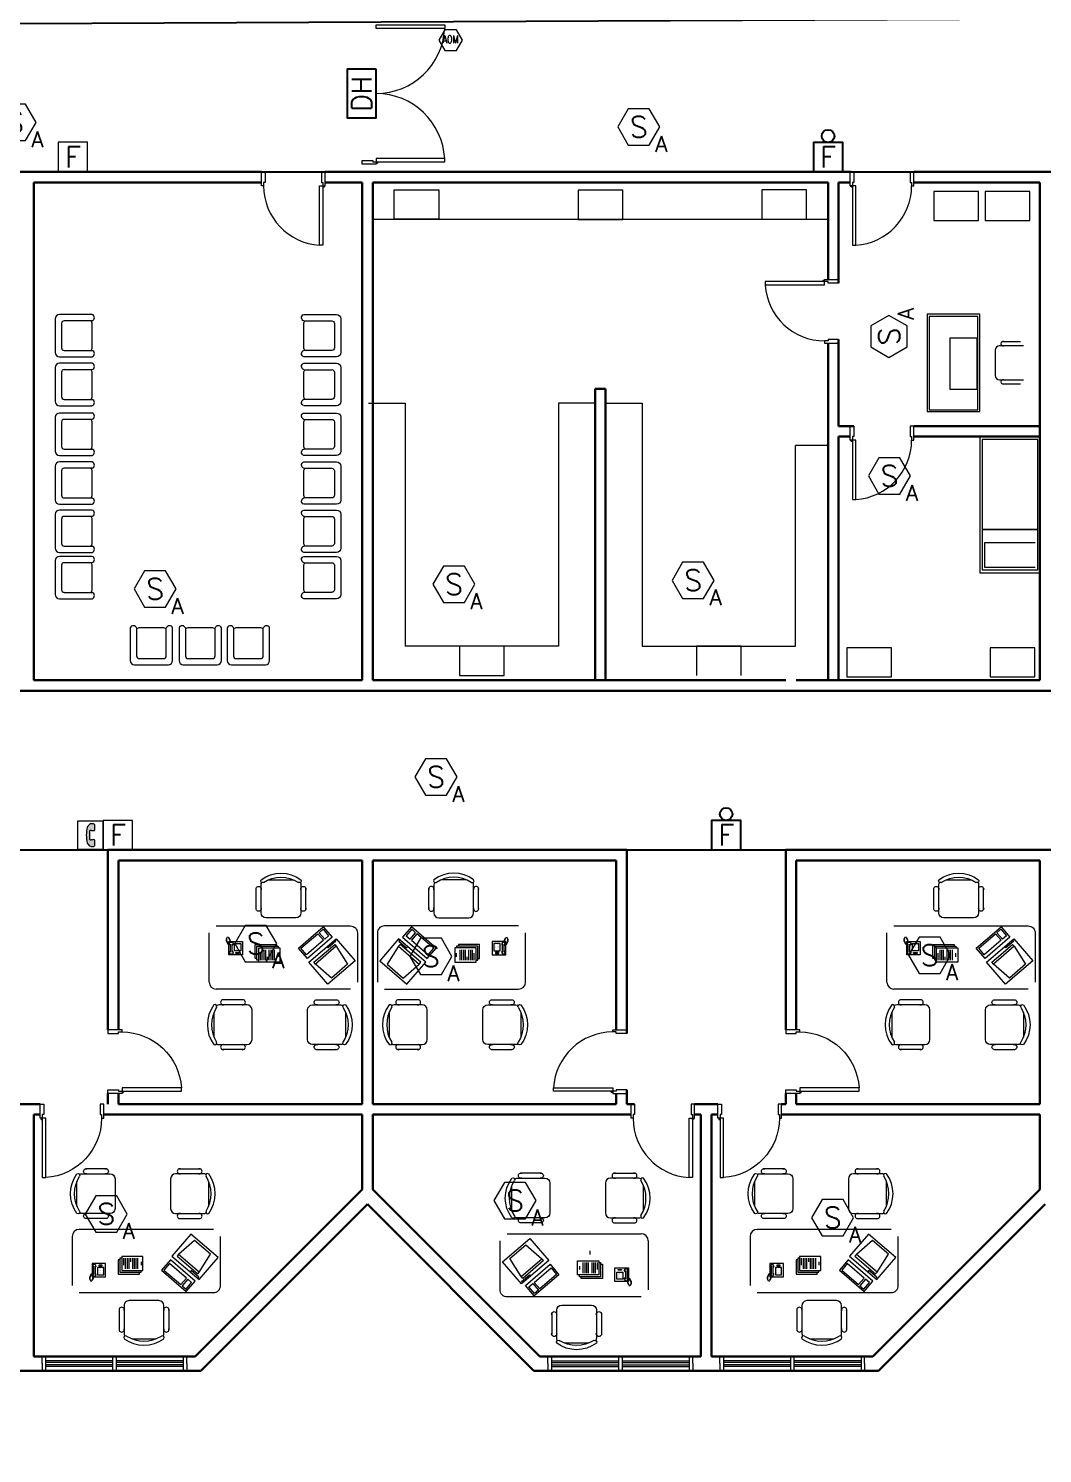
# Model space of a CAD drawing. Extents: x -15 to 256, y 0 to 403.
# Drawn here: x 60.6 to 74.96, y 337.73 to 357.9 of the extents above; entities that cross this region are included whole.
import ezdxf
from ezdxf.enums import TextEntityAlignment as Align

# ---------------------------------------------------------------- set-up
doc = ezdxf.new("R2010")
doc.units = 0
doc.header["$LTSCALE"] = 0.15
doc.layers.get('0').update_dxf_attribs({"color": 252})
for name, color, linetype in [('0 ARCH', 252, 'Continuous'), ('0 fire alarm', 252, 'Continuous'), ('0 public aadress', 252, 'Continuous'), ('0 sockets', 252, 'Continuous')]:
    doc.layers.add(name, color=color, linetype=linetype)
for name, color, linetype, lineweight in [('anal', 252, 'Continuous', 20), ('DOOR', 252, 'Continuous', 20), ('FUR', 252, 'Continuous', 9), ('sofa', 252, 'Continuous', 9), ('T-FIRE-B', 4, 'Continuous', 0), ('T-TEXT', 2, 'Continuous', 0), ('wall', 252, 'Continuous', 30)]:
    doc.layers.add(name, color=color, linetype=linetype, lineweight=lineweight)
doc.styles.add('ROMANS', font='ROMANS.shx', dxfattribs={"width": 0.8})
doc.styles.add('TEXT-NFP', font='simplex.shx')

# ---------------------------------------------------------------- blocks, each defined once
blk = doc.blocks.new('CHAIR7')
for p, q in [((0, 9), (0, -9)), ((20, 12), (3, 12)), ((5.12, 15.04), (17.88, 15.04)), ((23, -7.44), (23, 7.44)), ((3, -12), (20, -12)), ((5.12, -15), (17.88, -15))]:
    blk.add_line(p, q)
for centre, radius, start, end in [((3, 9), 3, 90, 180), ((5.56, 13.54), 1.56, 73.7398, 286.2602), ((17.44, 13.54), 1.56, 253.7398, 106.2602), ((20, 9), 3, 62.41556, 90), ((22.34, 11.12), 1.1, 53.30994, 212.02741), ((4.82, 0), 19.64, 327.57575, 32.42425), ((7, 0), 20, 323.1301, 36.8699), ((3, -9), 3, 180, 270), ((5.56, -13.5), 1.56, 73.7398, 286.2602), ((17.44, -13.5), 1.56, 253.7398, 106.2602), ((20, -9), 3, 270, 297.58444), ((22.34, -11.12), 1.1, 147.97259, 306.69006)]:
    blk.add_arc(centre, radius, start, end)
blk = doc.blocks.new('RECTANG')
for p, q in [((1, 1), (0, 1)), ((0, 1), (0, 0)), ((1, 0), (1, 1)), ((0, 0), (1, 0))]:
    blk.add_line(p, q)
blk = doc.blocks.new('FNPHONE')
for p, q in [((-9.1, 0.22), (-9.7, 0.02)), ((-8.9, 0.62), (-9.5, 0.42)), ((-8.7, 1.02), (-9.3, 0.82)), ((-8.5, 1.42), (-9.1, 1.22)), ((-8.3, 1.82), (-8.9, 1.62)), ((-7.14, 0.56), (-7.5, -0.58)), ((-7.29, 6.54), (-7.29, 1.54)), ((-6.29, 6.54), (-6.29, 1.54)), ((-3.87, 4.85), (-3.87, 4.85)), ((-3.87, 3.91), (-3.87, 3.91)), ((-3.87, 2.97), (-3.87, 2.97)), ((-3.87, 2.03), (-3.87, 2.03)), ((-2.94, 4.85), (-2.94, 4.85)), ((-2.94, 3.91), (-2.94, 3.91)), ((-2.94, 2.97), (-2.94, 2.97)), ((-2.94, 2.03), (-2.94, 2.03)), ((-2, 4.85), (-2, 4.85)), ((-2, 3.91), (-2, 3.91)), ((-2, 2.97), (-2, 2.97)), ((-2, 2.03), (-2, 2.03)), ((-9.3, -0.18), (-9.9, -0.38)), ((-9.3, -0.58), (-9.9, -0.78)), ((-9.3, -0.98), (-9.9, -1.18)), ((-9.3, -1.38), (-9.9, -1.58)), ((-9.1, -1.78), (-9.7, -1.98)), ((-8.9, -2.18), (-9.5, -2.38)), ((-8.43, -2.46), (-9.03, -2.66)), ((-7.9, -1.98), (-8.5, -2.18)), ((-7.7, -1.58), (-8.3, -1.78)), ((-7.5, -1.18), (-8.1, -1.38)), ((-7.3, -0.78), (-7.9, -0.98))]:
    blk.add_line(p, q)
for centre, start, end in [((-6.79, 6.54), 298.49146, 241.50854), ((-6.79, 1.54), 118.49146, 61.50854)]:
    blk.add_arc(centre, 1.05, start, end)
for p, xscale, yscale, zscale in [((-8.21, 0), 8.20528234483245, 8.104073169521023, 8.20528234483245), ((-4.81, 1.25), 3.75, 4.375, 3.75), ((-4.03, 6.72), 2.03125, 0.46875, 2.03125)]:
    blk.add_blockref('RECTANG', p, dxfattribs=dict(xscale=xscale, yscale=yscale, zscale=zscale))
blk = doc.blocks.new('IBMAT', base_point=(61, 306))
for p, q in [((75, 307), (75, 306)), ((81, 307), (75, 307)), ((81, 306), (81, 307))]:
    blk.add_line(p, q)
at = {"xscale": 21, "yscale": 17, "zscale": 21}
blk.add_blockref('RECTANG', (61, 306), dxfattribs=at)
blk = doc.blocks.new('KEYBOARD', base_point=(60, 294))
for p, xscale, yscale, zscale in [((60, 294), 19, 8, 19), ((61, 295), 13, 5, 13), ((75, 295), 3, 5, 3)]:
    blk.add_blockref('RECTANG', p, dxfattribs=dict(xscale=xscale, yscale=yscale, zscale=zscale))
blk = doc.blocks.new('FNCOMP')
for p, q in [((-6.64, 16.23), (-8.5, 3.5)), ((6.08, 16.23), (-6.64, 16.23)), ((8, 3.5), (6.08, 16.23)), ((-8.5, 3.5), (-8.5, 2.04)), ((8, 3.5), (-8.5, 3.5)), ((-8.5, 2.04), (8, 2.04)), ((8, 2.04), (8, 3.5))]:
    blk.add_line(p, q)
at = {"xscale": 1.033846153846154, "yscale": 1.033846153846154, "zscale": 1.033846153846154}
for name, p in [('IBMAT', (-10.86, 0)), ('KEYBOARD', (-10.05, -10.5))]:
    blk.add_blockref(name, p, dxfattribs=at)
blk = doc.blocks.new('D90')
at = {"layer": 'DOOR'}
for points in [[(0.03, 0.2), (0.03, 1.04), (0.078, 1.04), (0.078, 0.2)], [(0.03, 0.2), (0, 0.2), (0, 0), (0.05, 0), (0.05, 0.15), (0.03, 0.15)], [(0.87, 0.2), (0.9, 0.2), (0.9, 0), (0.85, 0), (0.85, 0.15), (0.87, 0.15)]]:
    blk.add_lwpolyline(points, close=True, dxfattribs=at)
blk.add_circle((0.02, 0.21), 0.01, dxfattribs=at)
blk.add_arc((0.025, 0.197), 0.845, 0.2218, 86.3889, dxfattribs=at)
blk = doc.blocks.new('ARCH')
at = {"layer": '0 ARCH', "color": 252, "lineweight": 15}
for p, q in [((65.781, 355.617), (66.414, 355.617)), ((65.781, 355.205), (65.781, 355.617)), ((66.414, 355.617), (66.414, 355.205)), ((69.016, 355.613), (68.384, 355.613)), ((68.384, 355.613), (68.384, 355.2)), ((69.016, 355.2), (69.016, 355.613)), ((70.986, 355.617), (70.986, 355.205)), ((71.619, 355.617), (70.986, 355.617)), ((71.619, 355.205), (71.619, 355.617)), ((74.058, 355.598), (73.425, 355.598)), ((73.425, 355.598), (73.425, 355.185)), ((74.058, 355.185), (74.058, 355.598)), ((74.149, 355.598), (74.149, 355.185)), ((74.782, 355.598), (74.149, 355.598)), ((74.782, 355.185), (74.782, 355.598)), ((71.925, 355.2), (65.475, 355.2)), ((66.414, 355.205), (65.781, 355.205)), ((68.384, 355.2), (69.016, 355.2)), ((70.986, 355.205), (71.619, 355.205)), ((73.425, 355.185), (74.058, 355.185)), ((74.149, 355.185), (74.782, 355.185)), ((74.074, 353.86), (73.331, 353.86)), ((73.331, 353.86), (73.331, 352.48)), ((74.046, 353.828), (73.356, 353.828)), ((73.356, 353.828), (73.356, 352.506)), ((74.046, 352.506), (74.046, 353.828)), ((74.074, 352.48), (74.074, 353.86)), ((74.035, 353.519), (73.65, 353.519)), ((73.65, 353.519), (73.65, 352.796)), ((74.035, 352.796), (74.035, 353.519)), ((74.293, 353.351), (74.293, 352.991)), ((74.293, 353.351), (74.293, 352.991)), ((74.492, 353.411), (74.353, 353.411)), ((74.492, 353.411), (74.353, 353.411)), ((74.396, 353.471), (74.492, 353.471)), ((74.396, 353.471), (74.492, 353.471)), ((74.492, 353.471), (74.651, 353.471)), ((74.492, 353.471), (74.651, 353.471)), ((74.693, 353.411), (74.492, 353.411)), ((74.693, 353.411), (74.492, 353.411)), ((74.353, 352.931), (74.492, 352.931)), ((74.353, 352.931), (74.492, 352.931)), ((74.492, 352.931), (74.693, 352.931)), ((74.492, 352.931), (74.693, 352.931)), ((73.65, 352.796), (74.035, 352.796)), ((74.396, 352.871), (74.492, 352.871)), ((74.492, 352.871), (74.651, 352.871)), ((74.492, 352.871), (74.651, 352.871)), ((65.415, 352.6), (65.934, 352.6)), ((65.934, 352.6), (65.934, 349.156)), ((68.625, 352.6), (68.106, 352.6)), ((68.106, 352.6), (68.106, 349.156)), ((68.775, 352.6), (69.294, 352.6)), ((69.294, 352.6), (69.294, 349.156)), ((73.331, 352.48), (74.074, 352.48)), ((73.356, 352.506), (74.046, 352.506)), ((74.924, 352.123), (74.074, 352.123)), ((74.074, 352.123), (74.074, 350.198)), ((74.896, 352.085), (74.107, 352.085)), ((74.107, 352.085), (74.107, 350.238)), ((74.896, 350.238), (74.896, 352.085)), ((74.924, 350.198), (74.924, 352.123)), ((71.925, 352), (71.466, 352)), ((71.466, 349.156), (71.466, 352)), ((74.107, 350.814), (74.896, 350.814)), ((74.896, 350.803), (74.107, 350.803)), ((74.857, 350.623), (74.14, 350.623)), ((74.14, 350.623), (74.14, 350.276)), ((74.14, 350.276), (74.857, 350.276)), ((74.074, 350.198), (74.924, 350.198)), ((74.107, 350.238), (74.896, 350.238)), ((68.106, 349.156), (65.934, 349.156)), ((66.704, 349.156), (66.704, 348.743)), ((67.337, 349.156), (66.704, 349.156)), ((67.337, 348.743), (67.337, 349.156)), ((69.294, 349.156), (71.466, 349.156)), ((70.063, 349.156), (70.063, 348.743)), ((70.696, 349.156), (70.063, 349.156)), ((70.696, 348.743), (70.696, 349.156)), ((72.822, 349.134), (72.189, 349.134)), ((72.189, 349.134), (72.189, 348.722)), ((72.822, 348.722), (72.822, 349.134)), ((74.222, 349.134), (74.222, 348.722)), ((74.855, 349.134), (74.222, 349.134)), ((74.855, 348.722), (74.855, 349.134)), ((66.704, 348.743), (67.337, 348.743)), ((72.189, 348.722), (72.822, 348.722)), ((74.222, 348.722), (74.855, 348.722))]:
    blk.add_line(p, q, dxfattribs=at)
for centre, radius, start, end in [((74.353, 353.351), 0.06, 90, 180), ((74.353, 353.351), 0.06, 90, 180), ((74.404, 353.441), 0.0312, 73.7398, 286.2602), ((74.404, 353.441), 0.0312, 73.7398, 286.2602), ((74.353, 352.991), 0.06, 180, 270), ((74.353, 352.991), 0.06, 180, 270), ((74.404, 352.901), 0.0312, 73.7398, 286.2602), ((74.404, 352.901), 0.0312, 73.7398, 286.2602)]:
    blk.add_arc(centre, radius, start, end, dxfattribs=at)
at = {"layer": 'anal'}
for p, q in [((60.792, 339), (60.792, 339.1)), ((62.842, 339.1), (60.792, 339.1)), ((60.792, 339), (60.792, 338.9)), ((60.842, 339.1), (60.842, 338.9)), ((61.792, 339.04), (60.842, 339.04)), ((61.792, 339.015), (60.842, 339.015)), ((60.842, 339), (60.842, 338.9)), ((61.792, 338.985), (60.842, 338.985)), ((61.792, 338.96), (60.842, 338.96)), ((61.792, 339.1), (61.792, 338.9)), ((61.842, 339.1), (61.842, 338.9)), ((62.792, 339.04), (61.842, 339.04)), ((62.792, 339.015), (61.842, 339.015)), ((62.792, 338.985), (61.842, 338.985)), ((62.792, 338.96), (61.842, 338.96)), ((62.792, 339.1), (62.792, 338.9)), ((62.792, 339), (62.792, 338.9)), ((62.842, 339), (62.842, 339.1)), ((62.842, 339), (62.842, 338.9)), ((67.958, 339.1), (70.008, 339.1)), ((67.958, 339), (67.958, 339.1)), ((67.958, 339), (67.958, 338.9)), ((68.008, 339.1), (68.008, 338.9)), ((68.008, 339.04), (68.958, 339.04)), ((68.008, 339.015), (68.958, 339.015)), ((68.008, 339), (68.008, 338.9)), ((68.008, 338.985), (68.958, 338.985)), ((68.008, 338.96), (68.958, 338.96)), ((68.958, 339.1), (68.958, 338.9)), ((69.008, 339.1), (69.008, 338.9)), ((69.008, 339.04), (69.958, 339.04)), ((69.008, 339.015), (69.958, 339.015)), ((69.008, 338.985), (69.958, 338.985)), ((69.008, 338.96), (69.958, 338.96)), ((69.958, 339.1), (69.958, 338.9)), ((69.958, 339), (69.958, 338.9)), ((70.008, 339), (70.008, 339.1)), ((70.008, 339), (70.008, 338.9)), ((70.392, 339), (70.392, 339.1)), ((72.442, 339.1), (70.392, 339.1)), ((70.392, 339), (70.392, 338.9)), ((70.442, 339.1), (70.442, 338.9)), ((71.392, 339.04), (70.442, 339.04)), ((71.392, 339.015), (70.442, 339.015)), ((70.442, 339), (70.442, 338.9)), ((71.392, 338.985), (70.442, 338.985)), ((71.392, 338.96), (70.442, 338.96)), ((71.392, 339.1), (71.392, 338.9)), ((71.442, 339.1), (71.442, 338.9)), ((72.392, 339.04), (71.442, 339.04)), ((72.392, 339.015), (71.442, 339.015)), ((72.392, 338.985), (71.442, 338.985)), ((72.392, 338.96), (71.442, 338.96)), ((72.392, 339.1), (72.392, 338.9)), ((72.392, 339), (72.392, 338.9)), ((72.442, 339), (72.442, 339.1)), ((72.442, 339), (72.442, 338.9)), ((62.842, 338.9), (60.792, 338.9)), ((67.958, 338.9), (70.008, 338.9)), ((72.442, 338.9), (70.392, 338.9))]:
    blk.add_line(p, q, dxfattribs=at)
at = {"layer": 'DOOR'}
for points in [[(65.525, 357.954), (66.495, 357.954), (66.495, 357.904), (65.525, 357.904)], [(65.525, 356.014), (65.525, 355.984), (65.325, 355.984), (65.325, 356.034), (65.475, 356.034), (65.475, 356.014)], [(65.525, 356.014), (66.495, 356.014), (66.495, 356.064), (65.525, 356.064)], [(63.93, 355.675), (63.9, 355.675), (63.9, 355.875), (63.95, 355.875), (63.95, 355.725), (63.93, 355.725)], [(64.77, 355.675), (64.8, 355.675), (64.8, 355.875), (64.75, 355.875), (64.75, 355.725), (64.77, 355.725)], [(72.269, 355.675), (72.239, 355.675), (72.239, 355.875), (72.289, 355.875), (72.289, 355.725), (72.269, 355.725)], [(73.109, 355.675), (73.139, 355.675), (73.139, 355.875), (73.089, 355.875), (73.089, 355.725), (73.109, 355.725)], [(64.77, 355.675), (64.77, 354.835), (64.722, 354.835), (64.722, 355.675)], [(72.269, 355.675), (72.269, 354.835), (72.317, 354.835), (72.317, 355.675)], [(71.875, 354.32), (71.035, 354.32), (71.035, 354.272), (71.875, 354.272)], [(71.875, 354.32), (71.875, 354.35), (72.075, 354.35), (72.075, 354.3), (71.925, 354.3), (71.925, 354.32)], [(71.875, 353.48), (71.875, 353.45), (72.075, 353.45), (72.075, 353.5), (71.925, 353.5), (71.925, 353.48)], [(72.269, 352.075), (72.239, 352.075), (72.239, 352.275), (72.289, 352.275), (72.289, 352.125), (72.269, 352.125)], [(73.109, 352.075), (73.139, 352.075), (73.139, 352.275), (73.089, 352.275), (73.089, 352.125), (73.109, 352.125)], [(72.269, 352.075), (72.269, 351.235), (72.317, 351.235), (72.317, 352.075)]]:
    blk.add_lwpolyline(points, close=True, dxfattribs=at)
for centre in [(65.535, 356.004), (64.78, 355.665), (72.259, 355.665), (71.865, 354.33), (72.259, 352.065)]:
    blk.add_circle(centre, 0.01, dxfattribs=at)
for centre, radius, start, end in [((65.525, 357.954), 0.971, 270, 357.0492), ((65.525, 356.011), 0.971, 2.9508, 90), ((64.775, 355.678), 0.845, 180.2218, 266.3889), ((72.264, 355.678), 0.845, 273.6111, 359.7782), ((71.878, 354.325), 0.845, 183.6111, 269.7782), ((72.264, 352.078), 0.845, 273.6111, 359.7782)]:
    blk.add_arc(centre, radius, start, end, dxfattribs=at)
at = {"layer": 'FUR'}
for p, q in [((60.977, 353.795), (60.977, 353.315)), ((61.502, 353.855), (61.037, 353.855)), ((61.067, 353.727), (61.067, 353.382)), ((61.5, 353.765), (61.105, 353.765)), ((61.502, 353.39), (61.502, 353.72)), ((64.498, 353.855), (64.963, 353.855)), ((64.498, 353.39), (64.498, 353.72)), ((64.5, 353.765), (64.895, 353.765)), ((64.933, 353.727), (64.933, 353.382)), ((65.023, 353.795), (65.023, 353.315)), ((61.105, 353.345), (61.5, 353.345)), ((64.895, 353.345), (64.5, 353.345)), ((60.977, 353.103), (60.977, 352.623)), ((61.037, 353.255), (61.502, 353.255)), ((61.502, 353.163), (61.037, 353.163)), ((64.963, 353.255), (64.498, 353.255)), ((64.498, 353.163), (64.963, 353.163)), ((65.023, 353.103), (65.023, 352.623)), ((61.067, 353.036), (61.067, 352.691)), ((61.5, 353.073), (61.105, 353.073)), ((61.502, 352.698), (61.502, 353.028)), ((64.498, 352.698), (64.498, 353.028)), ((64.5, 353.073), (64.895, 353.073)), ((64.933, 353.036), (64.933, 352.691)), ((61.037, 352.563), (61.502, 352.563)), ((61.105, 352.653), (61.5, 352.653)), ((64.963, 352.563), (64.498, 352.563)), ((64.895, 352.653), (64.5, 352.653)), ((60.977, 352.399), (60.977, 351.919)), ((61.502, 352.459), (61.037, 352.459)), ((61.067, 352.332), (61.067, 351.987)), ((61.5, 352.369), (61.105, 352.369)), ((61.502, 351.994), (61.502, 352.324)), ((64.498, 352.459), (64.963, 352.459)), ((64.498, 351.994), (64.498, 352.324)), ((64.5, 352.369), (64.895, 352.369)), ((64.933, 352.332), (64.933, 351.987)), ((65.023, 352.399), (65.023, 351.919)), ((61.105, 351.949), (61.5, 351.949)), ((64.895, 351.949), (64.5, 351.949)), ((60.977, 351.707), (60.977, 351.227)), ((61.037, 351.859), (61.502, 351.859)), ((61.502, 351.767), (61.037, 351.767)), ((61.5, 351.677), (61.105, 351.677)), ((64.963, 351.859), (64.498, 351.859)), ((64.498, 351.767), (64.963, 351.767)), ((64.5, 351.677), (64.895, 351.677)), ((65.023, 351.707), (65.023, 351.227)), ((61.067, 351.64), (61.067, 351.295)), ((61.502, 351.302), (61.502, 351.632)), ((64.498, 351.302), (64.498, 351.632)), ((64.933, 351.64), (64.933, 351.295)), ((61.037, 351.167), (61.502, 351.167)), ((61.502, 351.086), (61.037, 351.086)), ((61.105, 351.257), (61.5, 351.257)), ((64.963, 351.167), (64.498, 351.167)), ((64.498, 351.086), (64.963, 351.086)), ((64.895, 351.257), (64.5, 351.257)), ((60.977, 351.026), (60.977, 350.546)), ((61.067, 350.958), (61.067, 350.613)), ((61.5, 350.996), (61.105, 350.996)), ((61.502, 350.621), (61.502, 350.951)), ((64.498, 350.621), (64.498, 350.951)), ((64.5, 350.996), (64.895, 350.996)), ((64.933, 350.958), (64.933, 350.613)), ((65.023, 351.026), (65.023, 350.546)), ((61.037, 350.486), (61.502, 350.486)), ((61.105, 350.576), (61.5, 350.576)), ((64.963, 350.486), (64.498, 350.486)), ((64.895, 350.576), (64.5, 350.576)), ((60.977, 350.37), (60.977, 349.89)), ((61.502, 350.43), (61.037, 350.43)), ((61.067, 350.303), (61.067, 349.958)), ((61.5, 350.34), (61.105, 350.34)), ((61.502, 349.965), (61.502, 350.295)), ((64.498, 350.43), (64.963, 350.43)), ((64.498, 349.965), (64.498, 350.295)), ((64.5, 350.34), (64.895, 350.34)), ((64.933, 350.303), (64.933, 349.958)), ((65.023, 350.37), (65.023, 349.89)), ((61.105, 349.92), (61.5, 349.92)), ((64.895, 349.92), (64.5, 349.92)), ((61.037, 349.83), (61.502, 349.83)), ((64.963, 349.83), (64.498, 349.83)), ((62.041, 349.418), (62.041, 348.953)), ((62.131, 349.416), (62.131, 349.02)), ((62.506, 349.418), (62.176, 349.418)), ((62.551, 349.02), (62.551, 349.416)), ((62.641, 348.953), (62.641, 349.418)), ((62.733, 349.418), (62.733, 348.953)), ((62.823, 349.416), (62.823, 349.02)), ((63.198, 349.418), (62.868, 349.418)), ((63.243, 349.02), (63.243, 349.416)), ((63.333, 348.953), (63.333, 349.418)), ((63.415, 349.418), (63.415, 348.953)), ((63.505, 349.416), (63.505, 349.02)), ((63.88, 349.418), (63.55, 349.418)), ((63.925, 349.02), (63.925, 349.416)), ((64.015, 348.953), (64.015, 349.418)), ((62.101, 348.893), (62.581, 348.893)), ((62.169, 348.983), (62.514, 348.983)), ((62.793, 348.893), (63.273, 348.893)), ((62.861, 348.983), (63.206, 348.983)), ((63.475, 348.893), (63.955, 348.893)), ((63.542, 348.983), (63.887, 348.983))]:
    blk.add_line(p, q, dxfattribs=at)
for centre, major_axis, start_param, end_param in [((61.037, 353.795), (0.0424, 0.0424), 0.785398, 2.356194), ((61.105, 353.727), (-0.0265, 0.0265), -0.785398, 0.785398), ((61.442, 353.72), (-0.0424, 0.0424), 3.926991, 4.775053), ((61.485, 353.81), (-0.0339, 0.0339), 2.685296, 5.122584), ((61.037, 353.315), (-0.0424, 0.0424), 0.785398, 2.356194), ((61.105, 353.382), (0.0265, 0.0265), 2.356194, 3.926991), ((61.442, 353.39), (0.0424, 0.0424), 4.649725, 5.497787), ((61.485, 353.3), (0.0339, 0.0339), 4.302194, 6.739482), ((61.037, 353.103), (0.0424, 0.0424), 0.785398, 2.356194), ((61.485, 353.119), (-0.0339, 0.0339), 2.685296, 5.122584), ((61.105, 353.036), (-0.0265, 0.0265), -0.785398, 0.785398), ((61.442, 353.028), (-0.0424, 0.0424), 3.926991, 4.775053), ((61.105, 352.691), (0.0265, 0.0265), 2.356194, 3.926991), ((61.442, 352.698), (0.0424, 0.0424), 4.649725, 5.497787), ((61.037, 352.623), (-0.0424, 0.0424), 0.785398, 2.356194), ((61.485, 352.608), (0.0339, 0.0339), 4.302194, 6.739482), ((61.037, 352.399), (0.0424, 0.0424), 0.785398, 2.356194), ((61.105, 352.332), (-0.0265, 0.0265), -0.785398, 0.785398), ((61.442, 352.324), (-0.0424, 0.0424), 3.926991, 4.775053), ((61.485, 352.415), (-0.0339, 0.0339), 2.685296, 5.122584), ((61.037, 351.919), (-0.0424, 0.0424), 0.785398, 2.356194), ((61.105, 351.987), (0.0265, 0.0265), 2.356194, 3.926991), ((61.442, 351.994), (0.0424, 0.0424), 4.649725, 5.497787), ((61.485, 351.904), (0.0339, 0.0339), 4.302194, 6.739482), ((61.037, 351.707), (0.0424, 0.0424), 0.785398, 2.356194), ((61.105, 351.64), (-0.0265, 0.0265), -0.785398, 0.785398), ((61.442, 351.632), (-0.0424, 0.0424), 3.926991, 4.775053), ((61.485, 351.723), (-0.0339, 0.0339), 2.685296, 5.122584), ((61.105, 351.295), (0.0265, 0.0265), 2.356194, 3.926991), ((61.442, 351.302), (0.0424, 0.0424), 4.649725, 5.497787), ((61.037, 351.227), (-0.0424, 0.0424), 0.785398, 2.356194), ((61.037, 351.026), (0.0424, 0.0424), 0.785398, 2.356194), ((61.485, 351.212), (0.0339, 0.0339), 4.302194, 6.739482), ((61.485, 351.041), (-0.0339, 0.0339), 2.685296, 5.122584), ((61.105, 350.958), (-0.0265, 0.0265), -0.785398, 0.785398), ((61.442, 350.951), (-0.0424, 0.0424), 3.926991, 4.775053), ((61.037, 350.546), (-0.0424, 0.0424), 0.785398, 2.356194), ((61.105, 350.613), (0.0265, 0.0265), 2.356194, 3.926991), ((61.442, 350.621), (0.0424, 0.0424), 4.649725, 5.497787), ((61.485, 350.53), (0.0339, 0.0339), 4.302194, 6.739482), ((61.037, 350.37), (0.0424, 0.0424), 0.785398, 2.356194), ((61.105, 350.303), (-0.0265, 0.0265), -0.785398, 0.785398), ((61.442, 350.295), (-0.0424, 0.0424), 3.926991, 4.775053), ((61.485, 350.385), (-0.0339, 0.0339), 2.685296, 5.122584), ((61.037, 349.89), (-0.0424, 0.0424), 0.785398, 2.356194), ((61.105, 349.958), (0.0265, 0.0265), 2.356194, 3.926991), ((61.442, 349.965), (0.0424, 0.0424), 4.649725, 5.497787), ((61.485, 349.875), (0.0339, 0.0339), 4.302194, 6.739482), ((62.086, 349.4), (0.0339, 0.0339), 5.826889, 8.264177), ((62.176, 349.358), (0.0424, 0.0424), 0.785398, 1.63346), ((62.506, 349.358), (-0.0424, 0.0424), 4.649725, 5.497787), ((62.597, 349.4), (-0.0339, 0.0339), 4.302194, 6.739482), ((62.778, 349.4), (0.0339, 0.0339), 5.826889, 8.264177), ((62.868, 349.358), (0.0424, 0.0424), 0.785398, 1.63346), ((63.198, 349.358), (-0.0424, 0.0424), 4.649725, 5.497787), ((63.288, 349.4), (-0.0339, 0.0339), 4.302194, 6.739482), ((63.459, 349.4), (0.0339, 0.0339), 5.826889, 8.264177), ((63.55, 349.358), (0.0424, 0.0424), 0.785398, 1.63346), ((63.88, 349.358), (-0.0424, 0.0424), 4.649725, 5.497787), ((63.97, 349.4), (-0.0339, 0.0339), 4.302194, 6.739482), ((62.101, 348.953), (-0.0424, 0.0424), 0.785398, 2.356194), ((62.169, 349.02), (0.0265, 0.0265), 2.356194, 3.926991), ((62.514, 349.02), (-0.0265, 0.0265), 2.356194, 3.926991), ((62.581, 348.953), (0.0424, 0.0424), 3.926991, 5.497787), ((62.793, 348.953), (-0.0424, 0.0424), 0.785398, 2.356194), ((62.861, 349.02), (0.0265, 0.0265), 2.356194, 3.926991), ((63.206, 349.02), (-0.0265, 0.0265), 2.356194, 3.926991), ((63.273, 348.953), (0.0424, 0.0424), 3.926991, 5.497787), ((63.475, 348.953), (-0.0424, 0.0424), 0.785398, 2.356194), ((63.542, 349.02), (0.0265, 0.0265), 2.356194, 3.926991), ((63.887, 349.02), (-0.0265, 0.0265), 2.356194, 3.926991), ((63.955, 348.953), (0.0424, 0.0424), 3.926991, 5.497787)]:
    blk.add_ellipse(centre, major_axis=major_axis, ratio=1, start_param=start_param, end_param=end_param, dxfattribs=at)
at = {"layer": 'FUR', "extrusion": (0, 0, -1)}
for centre, major_axis, start_param, end_param in [((64.515, 353.81), (0.0339, 0.0339), 2.685296, 5.122584), ((64.558, 353.72), (0.0424, 0.0424), 3.926991, 4.775053), ((64.895, 353.727), (0.0265, 0.0265), -0.785398, 0.785398), ((64.963, 353.795), (-0.0424, 0.0424), 0.785398, 2.356194), ((64.515, 353.3), (-0.0339, 0.0339), 4.302194, 6.739482), ((64.558, 353.39), (-0.0424, 0.0424), 4.649725, 5.497787), ((64.895, 353.382), (-0.0265, 0.0265), 2.356194, 3.926991), ((64.963, 353.315), (0.0424, 0.0424), 0.785398, 2.356194), ((64.515, 353.119), (0.0339, 0.0339), 2.685296, 5.122584), ((64.963, 353.103), (-0.0424, 0.0424), 0.785398, 2.356194), ((64.558, 353.028), (0.0424, 0.0424), 3.926991, 4.775053), ((64.895, 353.036), (0.0265, 0.0265), -0.785398, 0.785398), ((64.558, 352.698), (-0.0424, 0.0424), 4.649725, 5.497787), ((64.895, 352.691), (-0.0265, 0.0265), 2.356194, 3.926991), ((64.515, 352.608), (-0.0339, 0.0339), 4.302194, 6.739482), ((64.963, 352.623), (0.0424, 0.0424), 0.785398, 2.356194), ((64.515, 352.415), (0.0339, 0.0339), 2.685296, 5.122584), ((64.558, 352.324), (0.0424, 0.0424), 3.926991, 4.775053), ((64.895, 352.332), (0.0265, 0.0265), -0.785398, 0.785398), ((64.963, 352.399), (-0.0424, 0.0424), 0.785398, 2.356194), ((64.515, 351.904), (-0.0339, 0.0339), 4.302194, 6.739482), ((64.558, 351.994), (-0.0424, 0.0424), 4.649725, 5.497787), ((64.895, 351.987), (-0.0265, 0.0265), 2.356194, 3.926991), ((64.963, 351.919), (0.0424, 0.0424), 0.785398, 2.356194), ((64.515, 351.723), (0.0339, 0.0339), 2.685296, 5.122584), ((64.558, 351.632), (0.0424, 0.0424), 3.926991, 4.775053), ((64.895, 351.64), (0.0265, 0.0265), -0.785398, 0.785398), ((64.963, 351.707), (-0.0424, 0.0424), 0.785398, 2.356194), ((64.558, 351.302), (-0.0424, 0.0424), 4.649725, 5.497787), ((64.895, 351.295), (-0.0265, 0.0265), 2.356194, 3.926991), ((64.515, 351.212), (-0.0339, 0.0339), 4.302194, 6.739482), ((64.515, 351.041), (0.0339, 0.0339), 2.685296, 5.122584), ((64.963, 351.227), (0.0424, 0.0424), 0.785398, 2.356194), ((64.963, 351.026), (-0.0424, 0.0424), 0.785398, 2.356194), ((64.558, 350.951), (0.0424, 0.0424), 3.926991, 4.775053), ((64.895, 350.958), (0.0265, 0.0265), -0.785398, 0.785398), ((64.515, 350.53), (-0.0339, 0.0339), 4.302194, 6.739482), ((64.558, 350.621), (-0.0424, 0.0424), 4.649725, 5.497787), ((64.895, 350.613), (-0.0265, 0.0265), 2.356194, 3.926991), ((64.963, 350.546), (0.0424, 0.0424), 0.785398, 2.356194), ((64.515, 350.385), (0.0339, 0.0339), 2.685296, 5.122584), ((64.558, 350.295), (0.0424, 0.0424), 3.926991, 4.775053), ((64.895, 350.303), (0.0265, 0.0265), -0.785398, 0.785398), ((64.963, 350.37), (-0.0424, 0.0424), 0.785398, 2.356194), ((64.515, 349.875), (-0.0339, 0.0339), 4.302194, 6.739482), ((64.558, 349.965), (-0.0424, 0.0424), 4.649725, 5.497787), ((64.895, 349.958), (-0.0265, 0.0265), 2.356194, 3.926991), ((64.963, 349.89), (0.0424, 0.0424), 0.785398, 2.356194)]:
    blk.add_ellipse(centre, major_axis=major_axis, ratio=1, start_param=start_param, end_param=end_param, dxfattribs=at)
at = {"layer": 'sofa'}
for p, q in [((63.159, 344.403), (63.159, 345.098)), ((67.641, 344.403), (67.641, 345.098)), ((72.759, 344.403), (72.759, 345.098)), ((65.159, 344.303), (63.259, 344.303)), ((65.159, 344.303), (63.259, 344.303)), ((65.641, 344.303), (67.541, 344.303)), ((74.759, 344.303), (72.859, 344.303)), ((74.759, 344.303), (72.859, 344.303)), ((61.22, 340.801), (61.22, 340.106)), ((63.22, 340.901), (61.32, 340.901)), ((67.379, 340.839), (69.279, 340.839)), ((70.82, 340.801), (70.82, 340.106)), ((72.82, 340.901), (70.92, 340.901)), ((69.379, 340.739), (69.379, 340.045))]:
    blk.add_line(p, q, dxfattribs=at)
for points in [[(63.259, 345.198), (65.159, 345.198, -0.414214), (65.259, 345.098), (65.259, 344.403)], [(67.541, 345.198), (65.641, 345.198, 0.414214), (65.541, 345.098), (65.541, 344.403)], [(72.859, 345.198), (74.759, 345.198, -0.414214), (74.859, 345.098), (74.859, 344.403)], [(61.32, 340.006), (63.22, 340.006, 0.414214), (63.32, 340.106), (63.32, 340.801)], [(70.92, 340.006), (72.82, 340.006, 0.414214), (72.92, 340.106), (72.92, 340.801)], [(69.279, 339.945), (67.379, 339.945, -0.414214), (67.279, 340.045), (67.279, 340.739)]]:
    blk.add_lwpolyline(points, format="xyb", dxfattribs=at)
for points in [[(63.836, 344.736), (63.811, 344.736), (63.811, 344.936), (64.111, 344.936), (64.111, 344.911)], [(63.861, 344.711), (63.836, 344.711), (63.836, 344.911), (64.136, 344.911), (64.136, 344.886)], [(64.161, 344.686), (63.861, 344.686), (63.861, 344.886), (64.161, 344.886), (64.161, 344.686)], [(63.886, 344.711), (63.886, 344.811)], [(63.911, 344.711), (63.911, 344.861)], [(63.936, 344.711), (63.936, 344.861)], [(63.961, 344.711), (63.961, 344.861)], [(64.011, 344.711), (64.011, 344.861)], [(64.036, 344.711), (64.036, 344.861)], [(64.061, 344.711), (64.061, 344.861)], [(64.086, 344.711), (64.086, 344.861)], [(64.136, 344.761), (64.136, 344.811)], [(66.639, 344.686), (66.939, 344.686), (66.939, 344.886), (66.639, 344.886), (66.639, 344.686)], [(66.939, 344.711), (66.964, 344.711), (66.964, 344.911), (66.664, 344.911), (66.664, 344.886)], [(66.664, 344.761), (66.664, 344.811)], [(66.964, 344.736), (66.989, 344.736), (66.989, 344.936), (66.689, 344.936), (66.689, 344.911)], [(66.714, 344.711), (66.714, 344.861)], [(66.739, 344.711), (66.739, 344.861)], [(66.764, 344.711), (66.764, 344.861)], [(66.789, 344.711), (66.789, 344.861)], [(66.839, 344.711), (66.839, 344.861)], [(66.864, 344.711), (66.864, 344.861)], [(66.889, 344.711), (66.889, 344.861)], [(66.914, 344.711), (66.914, 344.811)], [(73.436, 344.736), (73.411, 344.736), (73.411, 344.936), (73.711, 344.936), (73.711, 344.911)], [(73.461, 344.711), (73.436, 344.711), (73.436, 344.911), (73.736, 344.911), (73.736, 344.886)], [(73.761, 344.686), (73.461, 344.686), (73.461, 344.886), (73.761, 344.886), (73.761, 344.686)], [(73.486, 344.711), (73.486, 344.811)], [(73.511, 344.711), (73.511, 344.861)], [(73.536, 344.711), (73.536, 344.861)], [(73.561, 344.711), (73.561, 344.861)], [(73.611, 344.711), (73.611, 344.861)], [(73.636, 344.711), (73.636, 344.861)], [(73.661, 344.711), (73.661, 344.861)], [(73.686, 344.711), (73.686, 344.861)], [(73.736, 344.761), (73.736, 344.811)], [(63.986, 344.711), (63.986, 344.761)], [(66.814, 344.711), (66.814, 344.761)], [(73.586, 344.711), (73.586, 344.761)], [(68.553, 340.597), (68.553, 340.547)], [(61.896, 340.468), (61.871, 340.468), (61.871, 340.268), (62.171, 340.268), (62.171, 340.293)], [(61.921, 340.493), (61.896, 340.493), (61.896, 340.293), (62.196, 340.293), (62.196, 340.318)], [(62.221, 340.518), (61.921, 340.518), (61.921, 340.318), (62.221, 340.318), (62.221, 340.518)], [(61.946, 340.493), (61.946, 340.393)], [(61.971, 340.493), (61.971, 340.343)], [(61.996, 340.493), (61.996, 340.343)], [(62.021, 340.493), (62.021, 340.343)], [(62.046, 340.493), (62.046, 340.443)], [(62.071, 340.493), (62.071, 340.343)], [(62.096, 340.493), (62.096, 340.343)], [(62.121, 340.493), (62.121, 340.343)], [(62.146, 340.493), (62.146, 340.343)], [(62.196, 340.443), (62.196, 340.393)], [(68.378, 340.456), (68.678, 340.456), (68.678, 340.256), (68.378, 340.256), (68.378, 340.456)], [(68.678, 340.431), (68.703, 340.431), (68.703, 340.231), (68.403, 340.231), (68.403, 340.256)], [(68.403, 340.381), (68.403, 340.331)], [(68.703, 340.406), (68.728, 340.406), (68.728, 340.206), (68.428, 340.206), (68.428, 340.231)], [(68.453, 340.431), (68.453, 340.281)], [(68.478, 340.431), (68.478, 340.281)], [(68.503, 340.431), (68.503, 340.281)], [(68.528, 340.431), (68.528, 340.281)], [(68.578, 340.431), (68.578, 340.281)], [(68.603, 340.431), (68.603, 340.281)], [(68.628, 340.431), (68.628, 340.281)], [(68.653, 340.431), (68.653, 340.331)], [(71.496, 340.468), (71.471, 340.468), (71.471, 340.268), (71.771, 340.268), (71.771, 340.293)], [(71.521, 340.493), (71.496, 340.493), (71.496, 340.293), (71.796, 340.293), (71.796, 340.318)], [(71.821, 340.518), (71.521, 340.518), (71.521, 340.318), (71.821, 340.318), (71.821, 340.518)], [(71.546, 340.493), (71.546, 340.393)], [(71.571, 340.493), (71.571, 340.343)], [(71.596, 340.493), (71.596, 340.343)], [(71.621, 340.493), (71.621, 340.343)], [(71.646, 340.493), (71.646, 340.443)], [(71.671, 340.493), (71.671, 340.343)], [(71.696, 340.493), (71.696, 340.343)], [(71.721, 340.493), (71.721, 340.343)], [(71.746, 340.493), (71.746, 340.343)], [(71.796, 340.443), (71.796, 340.393)]]:
    blk.add_lwpolyline(points, dxfattribs=at)
for centre, start, end in [((63.259, 344.403), 180, 270), ((63.259, 344.403), 180, 270), ((67.541, 344.403), 270, 0), ((72.859, 344.403), 180, 270), ((72.859, 344.403), 180, 270), ((61.32, 340.801), 90, 180), ((69.279, 340.739), 0, 90), ((70.92, 340.801), 90, 180)]:
    blk.add_arc(centre, 0.1, start, end, dxfattribs=at)
at = {"layer": 'wall'}
for p, q in [((63.9, 355.875), (60, 355.875)), ((60.675, 355.725), (60.675, 348.675)), ((63.9, 355.725), (60.675, 355.725)), ((65.325, 355.875), (64.8, 355.875)), ((65.325, 355.725), (64.8, 355.725)), ((72.25, 355.875), (65.325, 355.875)), ((65.325, 348.675), (65.325, 355.725)), ((71.925, 355.725), (65.475, 355.725)), ((65.475, 348.675), (65.475, 355.725)), ((71.925, 355.725), (71.925, 354.35)), ((72.075, 355.725), (72.075, 354.3)), ((72.239, 355.725), (72.075, 355.725)), ((75.593, 355.875), (73.139, 355.875)), ((74.925, 355.725), (73.139, 355.725)), ((74.925, 355.725), (74.4, 355.725)), ((81.839, 355.875), (74.925, 355.875)), ((74.925, 355.725), (74.925, 351.525)), ((74.925, 348.675), (74.925, 355.725)), ((72.075, 353.5), (72.075, 352.275)), ((71.925, 353.45), (71.925, 348.675)), ((68.775, 352.8), (68.625, 352.8)), ((68.625, 348.675), (68.625, 352.8)), ((68.775, 348.675), (68.775, 352.8)), ((72.289, 352.275), (72.075, 352.275)), ((74.925, 352.275), (73.139, 352.275)), ((72.239, 352.125), (72.075, 352.125)), ((72.075, 352.125), (72.075, 348.675)), ((74.925, 352.125), (73.139, 352.125)), ((65.325, 348.675), (60.675, 348.675)), ((65.325, 348.675), (60.675, 348.675)), ((65.325, 348.675), (60.675, 348.675)), ((65.325, 348.675), (60.675, 348.675)), ((63.075, 348.675), (60.675, 348.675)), ((63.075, 348.675), (60.675, 348.675)), ((60.675, 348.675), (61.115, 348.675)), ((71.325, 348.675), (65.475, 348.675)), ((65.475, 348.675), (68.625, 348.675)), ((65.475, 348.675), (68.325, 348.675)), ((68.625, 348.675), (65.475, 348.675)), ((68.625, 348.675), (65.475, 348.675)), ((68.775, 348.675), (71.325, 348.675)), ((74.925, 348.675), (71.475, 348.675)), ((71.475, 348.675), (71.925, 348.675)), ((72.075, 348.675), (74.925, 348.675)), ((82.275, 348.525), (55.724, 348.525)), ((65.4, 348.525), (55.724, 348.525)), ((65.325, 348.525), (55.724, 348.525)), ((84.525, 348.525), (65.431, 348.525)), ((69.075, 346.275), (61.725, 346.275)), ((61.725, 346.275), (61.725, 343.726)), ((69.075, 346.275), (69.075, 343.676)), ((71.325, 346.275), (71.325, 343.726)), ((78.675, 346.275), (71.325, 346.275)), ((61.875, 346.125), (61.875, 343.726)), ((65.325, 346.125), (61.875, 346.125)), ((65.325, 346.125), (65.325, 342.675)), ((68.925, 346.125), (65.475, 346.125)), ((65.475, 346.125), (65.475, 342.675)), ((68.925, 346.125), (68.925, 343.726)), ((71.475, 346.125), (71.475, 343.726)), ((74.925, 346.125), (71.475, 346.125)), ((74.925, 346.125), (74.925, 342.675)), ((61.725, 342.826), (61.725, 342.675)), ((61.875, 342.826), (61.875, 342.675)), ((68.925, 342.826), (68.925, 342.675)), ((69.075, 342.876), (69.075, 342.675)), ((71.325, 342.826), (71.325, 342.675)), ((71.475, 342.826), (71.475, 342.675)), ((60.766, 342.675), (60.434, 342.675)), ((65.325, 342.675), (61.875, 342.675)), ((68.925, 342.675), (65.475, 342.675)), ((69.184, 342.675), (69.075, 342.675)), ((70.366, 342.675), (70.034, 342.675)), ((71.325, 342.675), (71.266, 342.675)), ((74.925, 342.675), (71.475, 342.675)), ((60.675, 342.525), (60.675, 339.1)), ((60.766, 342.525), (60.675, 342.525)), ((65.325, 342.525), (61.666, 342.525)), ((65.325, 342.525), (65.325, 341.466)), ((69.134, 342.525), (65.475, 342.525)), ((65.475, 342.525), (65.475, 341.466)), ((70.125, 342.525), (70.034, 342.525)), ((70.125, 342.525), (70.125, 339.1)), ((70.366, 342.525), (70.275, 342.525)), ((70.275, 342.525), (70.275, 339.1)), ((74.925, 342.525), (71.266, 342.525)), ((74.925, 342.525), (74.925, 341.466)), ((65.325, 341.466), (62.959, 339.1)), ((67.841, 339.1), (65.475, 341.466)), ((74.925, 341.466), (72.559, 339.1)), ((65.4, 341.259), (63.041, 338.9)), ((67.759, 338.9), (65.4, 341.259)), ((75, 341.259), (72.641, 338.9)), ((62.959, 339.1), (60.675, 339.1)), ((70.125, 339.1), (67.841, 339.1)), ((72.559, 339.1), (70.275, 339.1)), ((63.041, 338.9), (58.159, 338.9)), ((72.641, 338.9), (67.759, 338.9))]:
    blk.add_line(p, q, dxfattribs=at)
at = {"layer": 'DOOR', "xscale": -1}
for p, rotation in [((61.725, 342.826), 270), ((71.325, 342.826), 270), ((60.766, 342.675), 180), ((70.366, 342.675), 180)]:
    blk.add_blockref('D90', p, dxfattribs=dict(at, rotation=rotation))
at = {"layer": 'DOOR'}
for p, rotation in [((69.075, 342.826), 90), ((70.034, 342.675), 180)]:
    blk.add_blockref('D90', p, dxfattribs=dict(at, rotation=rotation))
at = {"layer": 'sofa'}
for name, p, xscale, yscale, zscale, rotation in [('CHAIR7', (64.176, 345.312), -0.0234375, 0.0234375, 0.0234375, 270), ('CHAIR7', (66.624, 345.312), 0.0234375, 0.0234375, 0.0234375, 90), ('CHAIR7', (73.776, 345.312), -0.0234375, 0.0234375, 0.0234375, 270), ('FNPHONE', (63.632, 344.977), -0.0234375, 0.0234375, 0.0234375, 180), ('FNCOMP', (64.764, 344.85), -0.02343749999997079, 0.0234375, 0.0234375, 220.6012946452155), ('FNCOMP', (66.036, 344.85), 0.02343749999997079, 0.02343749999997079, 0.02343749999997079, 139.3987053547845), ('FNPHONE', (67.168, 344.977), 0.0234375, 0.0234375, 0.0234375, 180), ('FNPHONE', (73.232, 344.977), -0.0234375, 0.0234375, 0.0234375, 180), ('FNCOMP', (74.364, 344.85), -0.02343749999997079, 0.0234375, 0.0234375, 220.6012946452155), ('CHAIR7', (63.766, 343.798), 0.0234375, 0.0234375, 0.0234375, 180), ('CHAIR7', (64.553, 343.798), -0.0234375, 0.0234375, 0.0234375, 180), ('CHAIR7', (66.247, 343.798), 0.0234375, 0.0234375, 0.0234375, 180), ('CHAIR7', (67.034, 343.798), -0.0234375, 0.0234375, 0.0234375, 180), ('CHAIR7', (73.366, 343.798), 0.0234375, 0.0234375, 0.0234375, 180), ('CHAIR7', (74.153, 343.798), -0.0234375, 0.0234375, 0.0234375, 180), ('FNCOMP', (62.824, 340.355), 0.02343749999997079, 0.02343749999997079, 0.02343749999997079, 319.3987053547845), ('FNCOMP', (72.424, 340.355), 0.02343749999997079, 0.02343749999997079, 0.02343749999997079, 319.3987053547845), ('FNCOMP', (67.775, 340.293), -0.02343749999997079, 0.0234375, 0.0234375, 40.60129464521547), ('CHAIR7', (62.236, 339.892), 0.0234375, 0.0234375, 0.0234375, 270), ('CHAIR7', (68.363, 339.83), -0.0234375, 0.0234375, 0.0234375, 90), ('CHAIR7', (71.836, 339.892), 0.0234375, 0.0234375, 0.0234375, 270)]:
    blk.add_blockref(name, p, dxfattribs=dict(at, xscale=xscale, yscale=yscale, zscale=zscale, rotation=rotation))
at = {"layer": 'sofa', "yscale": 0.0234375, "zscale": 0.0234375}
for name, p, xscale in [('CHAIR7', (61.826, 341.406), -0.0234375), ('CHAIR7', (62.613, 341.406), 0.0234375), ('CHAIR7', (67.986, 341.344), -0.0234375), ('CHAIR7', (68.773, 341.344), 0.0234375), ('CHAIR7', (71.426, 341.406), -0.0234375), ('CHAIR7', (72.213, 341.406), 0.0234375), ('FNPHONE', (61.692, 340.227), 0.0234375), ('FNPHONE', (71.292, 340.227), 0.0234375), ('FNPHONE', (68.907, 340.165), -0.0234375)]:
    blk.add_blockref(name, p, dxfattribs=dict(at, xscale=xscale))
blk = doc.blocks.new('dressable smoke detectore above false ceiling')
blk.add_lwpolyline([(200, 0), (100, 173), (-100, 173), (-200, 0), (-100, -173), (100, -173)], close=True)
at = {"layer": 'T-TEXT', "style": 'ROMANS'}
blk.add_attdef('S', text='', height=200, dxfattribs=at).set_placement((0, 0, 0), align=Align.MIDDLE)
blk.add_attdef('A', text='', height=150, dxfattribs=at).set_placement((215, -161), align=Align.MIDDLE_CENTER)
blk = doc.blocks.new('*U107')
blk.add_lwpolyline([(-140, -280), (140, -280), (140, 0), (-140, 0)], close=True)
at = {"layer": 'T-TEXT', "style": 'TEXT-NFP'}
blk.add_attdef('F', text='', height=200, dxfattribs=at).set_placement((0, -140, 0), align=Align.MIDDLE)
blk = doc.blocks.new('*U60')
h = blk.add_hatch(color=256)
h.dxf.hatch_style = 1
edge = h.paths.add_edge_path()
edge.add_arc((33, 257), 14.1, 13.6021, 92.3161)
edge.add_line((32, 271), (11, 271))
edge.add_arc((13, 231), 40.2, 92.7442, 154.2215)
edge.add_arc((-28, 250), 4.89, 309.2722, 334.2215, ccw=False)
edge.add_arc((-64, 281), 52.1, 306.6096, 318.7251, ccw=False)
edge.add_arc((-30, 235), 4.89, 115.3605, 167.8134)
edge.add_arc((352, 152), 396, 167.8076, 180.2975)
edge.add_arc((348, 148), 392, 179.7012, 192.2669)
edge.add_arc((-30, 66), 4.89, 193.2566, 244.6491)
edge.add_arc((-67, 18), 54.9, 39.8251, 51.6228, ccw=False)
edge.add_arc((-28, 50), 4.89, 25.7785, 50.7278, ccw=False)
edge.add_arc((13, 69), 40.2, 205.7785, 267.2558)
edge.add_line((11, 29), (32, 29))
edge.add_arc((33, 43), 14.1, 267.6839, 346.3979)
edge.add_arc((-161, 67), 209, 352.6045, 365.9008)
edge.add_arc((13, 87), 34.4, 1.9401, 17.7739)
edge.add_arc((41, 96), 4.89, 18.4909, 87.0716)
edge.add_arc((30, 28), 74.3, 81.4234, 109.9904)
edge.add_arc((2, 102), 4.89, 250.3513, 295.2423, ccw=False)
edge.add_arc((1, 106), 8.65, 174.514, 266.9586, ccw=False)
edge.add_arc((-1022, 147), 1015, 357.7161, 360.1614)
edge.add_arc((-1022, 153), 1015, 359.8386, 362.2839)
edge.add_arc((3, 194), 10.1, 100.6325, 185.9952, ccw=False)
edge.add_arc((2, 200), 4.89, 64.7577, 109.6487, ccw=False)
edge.add_arc((33, 273), 75, 247.791, 276.6818)
edge.add_arc((41, 204), 4.89, 279.9761, 341.5091)
edge.add_arc((13, 213), 34.4, 342.2261, 358.0599)
edge.add_arc((-161, 233), 209, 354.0992, 367.3955)
for p, q in [((137, 300), (-137, 300)), ((-137, 300), (-137, 0)), ((137, 0), (137, 300)), ((-137, 0), (137, 0))]:
    blk.add_line(p, q)
blk.add_lwpolyline([(46, 260, 0.357628), (32, 271), (11, 271, 0.27487), (-23, 248, -0.109294), (-24, 247, -0.052913), (-33, 239, 0.232951), (-35, 236, 0.054551), (-44, 150, 0.054883), (-35, 65, 0.228078), (-33, 61, -0.051523), (-24, 53, -0.109294), (-23, 52, 0.27487), (11, 29), (32, 29, 0.357628), (46, 40, 0.058081), (47, 88, 0.069198), (45, 98, 0.308503), (41, 101, 0.125296), (4, 97, -0.198418), (1, 97, -0.426767), (-7, 107, 0.01067), (-7, 150, 0.01067), (-7, 193, -0.390702), (1, 204, -0.198418), (4, 204, 0.126732), (42, 199, 0.275132), (45, 202, 0.069198), (47, 212, 0.058081)], format="xyb", close=True)
blk = doc.blocks.new('door holder')
blk.add_lwpolyline([(250, 0), (250, 300), (-250, 300), (-250, 0)], close=True)
at = {"layer": 'T-TEXT', "style": 'TEXT-NFP'}
blk.add_attdef('DH', text='', height=200, dxfattribs=at).set_placement((0, 150, 0), align=Align.MIDDLE)
blk = doc.blocks.new('fire alarm siren')
at = {"color": 2}
blk.add_lwpolyline([(-140, 0), (140, 0), (140, 280), (-140, 280)], close=True, dxfattribs=at)
blk.add_circle((0, 340), 60, dxfattribs=at)
at = {"layer": 'T-TEXT', "color": 2, "style": 'TEXT-NFP'}
blk.add_attdef('F', text='', height=200, dxfattribs=at).set_placement((0, 140, 0), align=Align.MIDDLE)
blk = doc.blocks.new('*U132')
blk.add_lwpolyline([(231, 200), (115, 400), (-115, 400), (-231, 200), (-115, 0), (115, 0)], close=True)
at = {"layer": 'T-TEXT', "style": 'TEXT-NFP', "width": 0.75}
blk.add_attdef('AOM', text='', height=150, dxfattribs=at).set_placement((0, 200, 0), align=Align.MIDDLE)

msp = doc.modelspace()

# ---------------------------------------------------------------- linework, layer by layer
at = {"layer": '0 public aadress', "color": 3}
msp.add_lwpolyline([(43.759, 329.5), (46.125, 331.866), (46.125, 346.275), (87.369, 346.275), (89.319, 346.275), (94.2, 351.141), (94.275, 354.569), (88.231, 348.525), (46.125, 348.525), (46.125, 355.875), (94.275, 355.875), (94.275, 358.125), (46.125, 357.905), (46.125, 367.875), (65.325, 367.875), (65.325, 375.075), (74.925, 375.075), (74.925, 377.09)], dxfattribs=at)

# ---------------------------------------------------------------- block references
at = {"layer": '0 fire alarm', "color": 3, "xscale": 0.001374, "yscale": 0.001374, "zscale": 0.001374, "rotation": 90}
msp.add_blockref('door holder', (65.525, 356.982), dxfattribs=at).add_auto_attribs({'DH': 'DH'})
at = {"layer": '0 fire alarm', "color": 3, "xscale": 0.001488, "yscale": 0.001488, "zscale": 0.001488}
for p in [(71.925, 355.875), (70.482, 346.275)]:
    msp.add_blockref('fire alarm siren', p, dxfattribs=at).add_auto_attribs({'F': 'F'})
at = {"layer": '0 sockets', "color": 3}
msp.add_blockref('ARCH', (0, 0), dxfattribs=at)
at = {"layer": 'T-FIRE-B'}
ref = msp.add_blockref('*U132', (66.58, 357.591), dxfattribs=dict(at, xscale=0.000728840559381299, yscale=0.000728840559381299, zscale=0.000728840559381299))
ref.add_attrib('AOM', 'AOM', dxfattribs={"layer": 'T-TEXT', "height": 0.1093, "rotation": 360, "style": 'TEXT-NFP', "width": 0.75}).set_placement((66.578, 357.749), align=Align.MIDDLE)
at = {"layer": 'T-FIRE-B', "xscale": 0.001487761816891826, "yscale": 0.001487761816891826, "zscale": 0.001487761816891826}
for name, p, values in [('dressable smoke detectore above false ceiling', (60.409, 356.573), {'S': 'S', 'A': 'A'}), ('dressable smoke detectore above false ceiling', (69.244, 356.509), {'S': 'S', 'A': 'A'}), ('*U107', (61.229, 356.292), {'F': 'F'}), ('dressable smoke detectore above false ceiling', (72.795, 351.568), {'S': 'S', 'A': 'A'}), ('dressable smoke detectore above false ceiling', (66.626, 350.035), {'S': 'S', 'A': 'A'}), ('dressable smoke detectore above false ceiling', (70.014, 350.089), {'S': 'S', 'A': 'A'}), ('dressable smoke detectore above false ceiling', (62.393, 349.968), {'S': 'S', 'A': 'A'}), ('dressable smoke detectore above false ceiling', (66.372, 347.306), {'S': 'S', 'A': 'A'}), ('*U107', (61.866, 346.692), {'F': 'F'}), ('dressable smoke detectore above false ceiling', (63.819, 344.948), {'S': 'S', 'A': 'A'}), ('dressable smoke detectore above false ceiling', (66.299, 344.766), {'S': 'S', 'A': 'A'}), ('dressable smoke detectore above false ceiling', (73.362, 344.782), {'S': 'S', 'A': 'A'}), ('dressable smoke detectore above false ceiling', (67.491, 341.308), {'S': 'S', 'A': 'A'}), ('dressable smoke detectore above false ceiling', (61.702, 341.118), {'S': 'S', 'A': 'A'}), ('dressable smoke detectore above false ceiling', (71.99, 341.066), {'S': 'S', 'A': 'A'})]:
    msp.add_blockref(name, p, dxfattribs=at).add_auto_attribs(values)
at = {"layer": 'T-FIRE-B', "xscale": 0.001487761816891826, "yscale": 0.001487761816891826, "zscale": 0.001487761816891826, "rotation": 90.00000000000001}
msp.add_blockref('dressable smoke detectore above false ceiling', (72.787, 353.544), dxfattribs=at).add_auto_attribs({'S': 'S', 'A': 'A'})
at = {"layer": 'T-FIRE-B', "xscale": 0.001326103487042799, "yscale": 0.001326103487042799, "zscale": 0.001326103487042799}
msp.add_blockref('*U60', (61.477, 346.284), dxfattribs=at)

doc.saveas('drawing.dxf')
